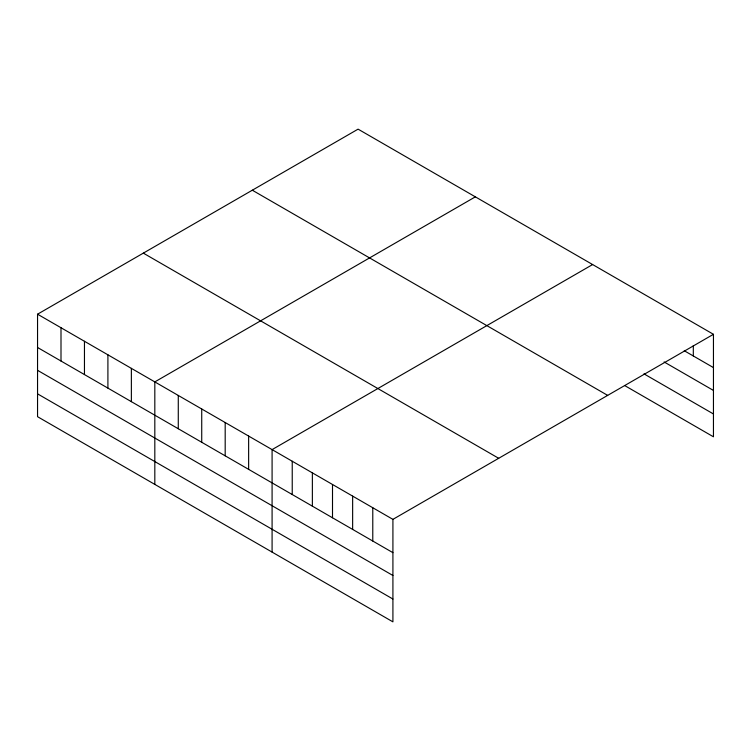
<?xml version="1.0" encoding="UTF-8"?>
<svg xmlns="http://www.w3.org/2000/svg" width="751" height="751" viewBox="0 0 751 751"><rect width="100%" height="100%" fill="white"/><g stroke="black" fill="none" stroke-linecap="round" stroke-linejoin="round"><path stroke-width="1.13" d="M392.914 575.491L392.914 519.363L37.55 314.2L37.55 416.692L392.914 621.856L392.914 575.491L37.55 370.327M624.841 385.648L713.45 436.8L713.45 334.308L358.086 129.144L37.55 314.2M475.355 196.846L154.819 381.902L154.819 484.395M592.623 264.549L272.087 449.614L272.087 552.098M392.914 519.363L713.45 334.308M684.255 350.736L713.45 367.596M664.109 361.954L713.45 390.436M643.973 373.857L713.45 413.961M252.308 190.21L607.672 395.383M143.328 253.134L498.692 458.298M37.55 347.488L392.914 552.661M37.55 393.853L392.914 599.026M693.314 345.638L693.314 355.974M372.778 507.742L372.778 541.03M352.641 496.12L352.641 529.408M332.505 484.489L332.505 517.777M312.369 472.867L312.369 506.155M292.233 461.236L292.233 494.524M248.637 436.068L248.637 469.356M225.187 422.531L225.187 455.819M201.728 408.985L201.728 442.273M178.278 395.448L178.278 428.737M131.369 368.365L131.369 401.654M107.909 354.819L107.909 388.107M84.459 341.283L84.459 374.571M61 327.736L61 361.034"/></g></svg>
